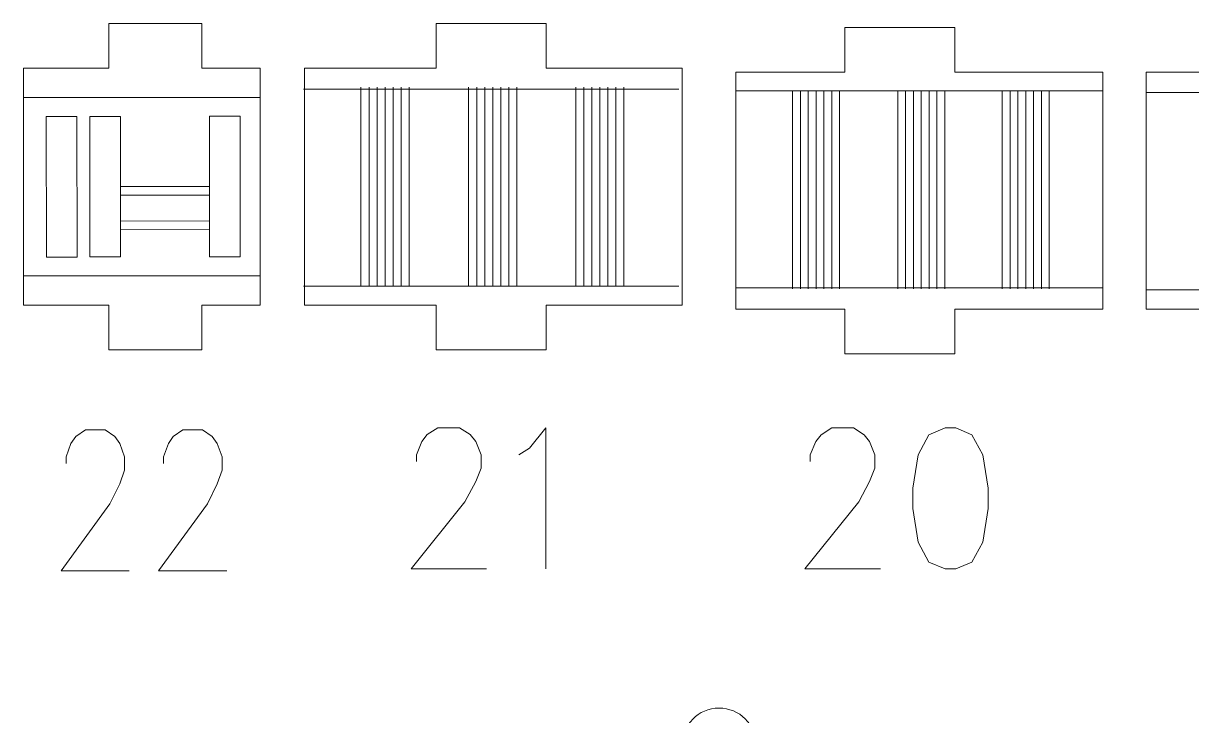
# Model space of a CAD drawing. Header units: millimetres. Extents: x -178 to 174, y -133 to 130.
# Drawn here: x -17.6 to 68.5, y 78.1 to 129.2 of the extents above; entities that cross this region are included whole.
import ezdxf

# ---------------------------------------------------------------- set-up
doc = ezdxf.new("R2010")
doc.units = ezdxf.units.MM
doc.header["$MEASUREMENT"] = 0
doc.layers.add('Layer 1', color=7, linetype='Continuous')

msp = doc.modelspace()

# ---------------------------------------------------------------- linework, layer by layer
at = {"layer": 'Layer 1', "lineweight": 9}
for points, knots in [([(-0.1357, 121.4609), (-0.1357, 121.4609), (-0.1357, 125.8499), (-0.1357, 125.8499), (-0.1357, 125.8499), (-0.1357, 125.8499), (-4.4235, 125.8499), (-4.4235, 125.8499), (-4.4235, 125.8499), (-4.4235, 125.8499), (-4.4235, 129.1519), (-4.4235, 129.1519), (-4.4235, 129.1519), (-4.4235, 129.1519), (-11.2763, 129.1519), (-11.2763, 129.1519), (-11.2763, 129.1519), (-11.2763, 129.1519), (-11.2763, 125.8499), (-11.2763, 125.8499), (-11.2763, 125.8499), (-11.2763, 125.8499), (-17.575, 125.8499), (-17.575, 125.8499), (-17.575, 125.8499), (-17.575, 125.8499), (-17.575, 121.4609), (-17.575, 121.4609)], [0, 0, 0, 0, 0.125, 0.125, 0.125, 0.125, 0.25, 0.25, 0.25, 0.25, 0.375, 0.375, 0.375, 0.375, 0.5, 0.5, 0.5, 0.5, 0.625, 0.625, 0.625, 0.625, 0.75, 0.75, 0.75, 0.75, 1, 1, 1, 1]), ([(30.9641, 121.4609), (30.9641, 121.4609), (30.9641, 125.8499), (30.9641, 125.8499), (30.9641, 125.8499), (30.9641, 125.8499), (20.9443, 125.8499), (20.9443, 125.8499), (20.9443, 125.8499), (20.9443, 125.8499), (20.9443, 129.1519), (20.9443, 129.1519), (20.9443, 129.1519), (20.9443, 129.1519), (12.854, 129.1519), (12.854, 129.1519), (12.854, 129.1519), (12.854, 129.1519), (12.854, 125.8499), (12.854, 125.8499), (12.854, 125.8499), (12.854, 125.8499), (3.148, 125.8499), (3.148, 125.8499), (3.148, 125.8499), (3.148, 125.8499), (3.148, 121.4609), (3.148, 121.4609)], [0, 0, 0, 0, 0.125, 0.125, 0.125, 0.125, 0.25, 0.25, 0.25, 0.25, 0.375, 0.375, 0.375, 0.375, 0.5, 0.5, 0.5, 0.5, 0.625, 0.625, 0.625, 0.625, 0.75, 0.75, 0.75, 0.75, 1, 1, 1, 1]), ([(61.97, 121.4609), (61.97, 121.4609), (61.97, 125.5508), (61.97, 125.5508), (61.97, 125.5508), (61.97, 125.5508), (51.0626, 125.5508), (51.0626, 125.5508), (51.0626, 125.5508), (51.0626, 125.5508), (51.0626, 128.8528), (51.0626, 128.8528), (51.0626, 128.8528), (51.0626, 128.8528), (42.9722, 128.8528), (42.9722, 128.8528), (42.9722, 128.8528), (42.9722, 128.8528), (42.9722, 125.5508), (42.9722, 125.5508), (42.9722, 125.5508), (42.9722, 125.5508), (34.918, 125.5508), (34.918, 125.5508), (34.918, 125.5508), (34.918, 125.5508), (34.918, 121.4609), (34.918, 121.4609)], [0, 0, 0, 0, 0.125, 0.125, 0.125, 0.125, 0.25, 0.25, 0.25, 0.25, 0.375, 0.375, 0.375, 0.375, 0.5, 0.5, 0.5, 0.5, 0.625, 0.625, 0.625, 0.625, 0.75, 0.75, 0.75, 0.75, 1, 1, 1, 1]), ([(87.4015, 121.4609), (87.4015, 121.4609), (87.4015, 125.5508), (87.4015, 125.5508), (87.4015, 125.5508), (87.4015, 125.5508), (81.4887, 125.5508), (81.4887, 125.5508), (81.4887, 125.5508), (81.4887, 125.5508), (81.4887, 128.8528), (81.4887, 128.8528), (81.4887, 128.8528), (81.4887, 128.8528), (73.3983, 128.8528), (73.3983, 128.8528), (73.3983, 128.8528), (73.3983, 128.8528), (73.3983, 125.5508), (73.3983, 125.5508), (73.3983, 125.5508), (73.3983, 125.5508), (65.1633, 125.5508), (65.1633, 125.5508), (65.1633, 125.5508), (65.1633, 125.5508), (65.1633, 121.4609), (65.1633, 121.4609)], [0, 0, 0, 0, 0.125, 0.125, 0.125, 0.125, 0.25, 0.25, 0.25, 0.25, 0.375, 0.375, 0.375, 0.375, 0.5, 0.5, 0.5, 0.5, 0.625, 0.625, 0.625, 0.625, 0.75, 0.75, 0.75, 0.75, 1, 1, 1, 1]), ([(-17.575, 112.5822), (-17.575, 112.5822), (-17.575, 108.3875), (-17.575, 108.3875), (-17.575, 108.3875), (-17.575, 108.3875), (-11.2763, 108.3875), (-11.2763, 108.3875), (-11.2763, 108.3875), (-11.2763, 108.3875), (-11.2763, 105.0855), (-11.2763, 105.0855), (-11.2763, 105.0855), (-11.2763, 105.0855), (-4.4235, 105.0855), (-4.4235, 105.0855), (-4.4235, 105.0855), (-4.4235, 105.0855), (-4.4235, 108.3875), (-4.4235, 108.3875), (-4.4235, 108.3875), (-4.4235, 108.3875), (-0.1357, 108.3875), (-0.1357, 108.3875), (-0.1357, 108.3875), (-0.1357, 108.3875), (-0.1357, 112.5822), (-0.1357, 112.5822)], [0, 0, 0, 0, 0.125, 0.125, 0.125, 0.125, 0.25, 0.25, 0.25, 0.25, 0.375, 0.375, 0.375, 0.375, 0.5, 0.5, 0.5, 0.5, 0.625, 0.625, 0.625, 0.625, 0.75, 0.75, 0.75, 0.75, 1, 1, 1, 1]), ([(3.148, 112.5822), (3.148, 112.5822), (3.148, 108.3875), (3.148, 108.3875), (3.148, 108.3875), (3.148, 108.3875), (12.854, 108.3875), (12.854, 108.3875), (12.854, 108.3875), (12.854, 108.3875), (12.854, 105.0855), (12.854, 105.0855), (12.854, 105.0855), (12.854, 105.0855), (20.9443, 105.0855), (20.9443, 105.0855), (20.9443, 105.0855), (20.9443, 105.0855), (20.9443, 108.3875), (20.9443, 108.3875), (20.9443, 108.3875), (20.9443, 108.3875), (30.9641, 108.3875), (30.9641, 108.3875), (30.9641, 108.3875), (30.9641, 108.3875), (30.9641, 112.5822), (30.9641, 112.5822)], [0, 0, 0, 0, 0.125, 0.125, 0.125, 0.125, 0.25, 0.25, 0.25, 0.25, 0.375, 0.375, 0.375, 0.375, 0.5, 0.5, 0.5, 0.5, 0.625, 0.625, 0.625, 0.625, 0.75, 0.75, 0.75, 0.75, 1, 1, 1, 1]), ([(34.918, 112.5822), (34.918, 112.5822), (34.918, 108.0884), (34.918, 108.0884), (34.918, 108.0884), (34.918, 108.0884), (42.9722, 108.0884), (42.9722, 108.0884), (42.9722, 108.0884), (42.9722, 108.0884), (42.9722, 104.7864), (42.9722, 104.7864), (42.9722, 104.7864), (42.9722, 104.7864), (51.0626, 104.7864), (51.0626, 104.7864), (51.0626, 104.7864), (51.0626, 104.7864), (51.0626, 108.0884), (51.0626, 108.0884), (51.0626, 108.0884), (51.0626, 108.0884), (61.97, 108.0884), (61.97, 108.0884), (61.97, 108.0884), (61.97, 108.0884), (61.97, 112.5822), (61.97, 112.5822)], [0, 0, 0, 0, 0.125, 0.125, 0.125, 0.125, 0.25, 0.25, 0.25, 0.25, 0.375, 0.375, 0.375, 0.375, 0.5, 0.5, 0.5, 0.5, 0.625, 0.625, 0.625, 0.625, 0.75, 0.75, 0.75, 0.75, 1, 1, 1, 1]), ([(65.1633, 112.5822), (65.1633, 112.5822), (65.1633, 108.0884), (65.1633, 108.0884), (65.1633, 108.0884), (65.1633, 108.0884), (73.3983, 108.0884), (73.3983, 108.0884), (73.3983, 108.0884), (73.3983, 108.0884), (73.3983, 104.7864), (73.3983, 104.7864), (73.3983, 104.7864), (73.3983, 104.7864), (81.4887, 104.7864), (81.4887, 104.7864), (81.4887, 104.7864), (81.4887, 104.7864), (81.4887, 108.0884), (81.4887, 108.0884), (81.4887, 108.0884), (81.4887, 108.0884), (87.4015, 108.0884), (87.4015, 108.0884), (87.4015, 108.0884), (87.4015, 108.0884), (87.4015, 112.5822), (87.4015, 112.5822)], [0, 0, 0, 0, 0.125, 0.125, 0.125, 0.125, 0.25, 0.25, 0.25, 0.25, 0.375, 0.375, 0.375, 0.375, 0.5, 0.5, 0.5, 0.5, 0.625, 0.625, 0.625, 0.625, 0.75, 0.75, 0.75, 0.75, 1, 1, 1, 1]), ([(50.0126, 75.2759), (50.0126, 75.2759), (45.73, 75.2986), (45.73, 75.2986), (45.73, 75.2986), (44.7244, 77.9397), (39.852, 78.6117), (38.9922, 74.1751), (38.9922, 74.1751), (38.9922, 74.1751), (37.4192, 74.1762), (37.4192, 74.1762), (37.4192, 74.1762), (37.4192, 74.1762), (36.9759, 74.6824), (36.9759, 74.6824), (36.9759, 74.6824), (36.9759, 74.6824), (36.1163, 74.6789), (36.1163, 74.6789), (36.1163, 74.6789), (36.3165, 75.0605), (36.4291, 75.4957), (36.4273, 75.957), (36.4273, 75.957), (36.4211, 77.4661), (35.1932, 78.6843), (33.6841, 78.6782), (33.6841, 78.6782), (32.175, 78.672), (30.9568, 77.4439), (30.9629, 75.9349), (30.9629, 75.9349), (30.9648, 75.4736), (31.0808, 75.0395), (31.2843, 74.6594), (31.2843, 74.6594), (31.2843, 74.6594), (30.4243, 74.6559), (30.4243, 74.6559), (30.4243, 74.6559), (30.4243, 74.6559), (29.9855, 74.1461), (29.9855, 74.1461), (29.9855, 74.1461), (29.9855, 74.1461), (28.4146, 74.1344), (28.4146, 74.1344), (28.4146, 74.1344), (28.2485, 77.1386), (23.6478, 79.0279), (21.6514, 75.2016), (21.6514, 75.2016), (21.6514, 75.2016), (17.3834, 75.1443), (17.3834, 75.1443)], [0, 0, 0, 0, 0.0666667, 0.0666667, 0.0666667, 0.0666667, 0.1333333, 0.1333333, 0.1333333, 0.1333333, 0.2, 0.2, 0.2, 0.2, 0.2666667, 0.2666667, 0.2666667, 0.2666667, 0.3333333, 0.3333333, 0.3333333, 0.3333333, 0.4, 0.4, 0.4, 0.4, 0.4666667, 0.4666667, 0.4666667, 0.4666667, 0.5333333, 0.5333333, 0.5333333, 0.5333333, 0.6, 0.6, 0.6, 0.6, 0.6666667, 0.6666667, 0.6666667, 0.6666667, 0.7333333, 0.7333333, 0.7333333, 0.7333333, 0.8, 0.8, 0.8, 0.8, 0.8666667, 0.8666667, 0.8666667, 0.8666667, 1, 1, 1, 1])]:
    msp.add_open_spline(points, degree=3, knots=knots, dxfattribs=at)
at = {"layer": 'Layer 1', "color": 1, "lineweight": 9}
for points in [[(30.7191, 124.3097), (30.7191, 124.3097), (3.0768, 124.3097), (3.0768, 124.3097)], [(61.97, 124.188), (61.97, 124.188), (34.918, 124.188), (34.918, 124.188)], [(87.4015, 124.0557), (87.4015, 124.0557), (65.1633, 124.0557), (65.1633, 124.0557)], [(-0.1357, 123.6772), (-0.1357, 123.6772), (-17.575, 123.6772), (-17.575, 123.6772)], [(-17.575, 120.8987), (-17.575, 120.8987), (-17.575, 121.4609), (-17.575, 121.4609)], [(-0.1357, 120.8987), (-0.1357, 120.8987), (-0.1357, 121.4609), (-0.1357, 121.4609)], [(3.148, 120.8987), (3.148, 120.8987), (3.148, 121.4609), (3.148, 121.4609)], [(30.9641, 120.8987), (30.9641, 120.8987), (30.9641, 121.4609), (30.9641, 121.4609)], [(34.918, 120.8987), (34.918, 120.8987), (34.918, 121.4609), (34.918, 121.4609)], [(61.97, 120.8987), (61.97, 120.8987), (61.97, 121.4609), (61.97, 121.4609)], [(65.1633, 120.8987), (65.1633, 120.8987), (65.1633, 121.4609), (65.1633, 121.4609)], [(-17.575, 112.5822), (-17.575, 112.5822), (-17.575, 113.1444), (-17.575, 113.1444)], [(-0.1357, 112.5822), (-0.1357, 112.5822), (-0.1357, 113.1444), (-0.1357, 113.1444)], [(3.148, 112.5822), (3.148, 112.5822), (3.148, 113.1444), (3.148, 113.1444)], [(30.9641, 112.5822), (30.9641, 112.5822), (30.9641, 113.1444), (30.9641, 113.1444)], [(34.918, 112.5822), (34.918, 112.5822), (34.918, 113.1444), (34.918, 113.1444)], [(61.97, 112.5822), (61.97, 112.5822), (61.97, 113.1444), (61.97, 113.1444)], [(65.1633, 112.5822), (65.1633, 112.5822), (65.1633, 113.1444), (65.1633, 113.1444)], [(-0.1357, 110.5489), (-0.1357, 110.5489), (-17.575, 110.5489), (-17.575, 110.5489)], [(30.7191, 109.7686), (30.7191, 109.7686), (3.0768, 109.7686), (3.0768, 109.7686)], [(61.97, 109.6469), (61.97, 109.6469), (34.918, 109.6469), (34.918, 109.6469)], [(87.4015, 109.5146), (87.4015, 109.5146), (65.1633, 109.5146), (65.1633, 109.5146)]]:
    msp.add_open_spline(points, degree=3, dxfattribs=at)
at = {"layer": 'Layer 1', "color": 5, "lineweight": 9}
for points in [[(7.3058, 109.8343), (7.3058, 109.8343), (7.3058, 124.442), (7.3058, 124.442)], [(7.8974, 109.8343), (7.8974, 109.8343), (7.8974, 124.442), (7.8974, 124.442)], [(8.4889, 109.8343), (8.4889, 109.8343), (8.4889, 124.442), (8.4889, 124.442)], [(9.0804, 109.8343), (9.0804, 109.8343), (9.0804, 124.442), (9.0804, 124.442)], [(9.672, 109.8343), (9.672, 109.8343), (9.672, 124.442), (9.672, 124.442)], [(10.2635, 109.8343), (10.2635, 109.8343), (10.2635, 124.442), (10.2635, 124.442)], [(10.8551, 109.8343), (10.8551, 109.8343), (10.8551, 124.442), (10.8551, 124.442)], [(15.2393, 109.8343), (15.2393, 109.8343), (15.2393, 124.442), (15.2393, 124.442)], [(15.8308, 109.8343), (15.8308, 109.8343), (15.8308, 124.442), (15.8308, 124.442)], [(16.4224, 109.8343), (16.4224, 109.8343), (16.4224, 124.442), (16.4224, 124.442)], [(17.0139, 109.8343), (17.0139, 109.8343), (17.0139, 124.442), (17.0139, 124.442)], [(17.6055, 109.8343), (17.6055, 109.8343), (17.6055, 124.442), (17.6055, 124.442)], [(18.197, 109.8343), (18.197, 109.8343), (18.197, 124.442), (18.197, 124.442)], [(18.7885, 109.8343), (18.7885, 109.8343), (18.7885, 124.442), (18.7885, 124.442)], [(23.134, 109.8343), (23.134, 109.8343), (23.134, 124.442), (23.134, 124.442)], [(23.7255, 109.8343), (23.7255, 109.8343), (23.7255, 124.442), (23.7255, 124.442)], [(24.3171, 109.8343), (24.3171, 109.8343), (24.3171, 124.442), (24.3171, 124.442)], [(24.9086, 109.8343), (24.9086, 109.8343), (24.9086, 124.442), (24.9086, 124.442)], [(25.5002, 109.8343), (25.5002, 109.8343), (25.5002, 124.442), (25.5002, 124.442)], [(26.0917, 109.8343), (26.0917, 109.8343), (26.0917, 124.442), (26.0917, 124.442)], [(26.6832, 109.8343), (26.6832, 109.8343), (26.6832, 124.442), (26.6832, 124.442)], [(39.1107, 109.5803), (39.1107, 109.5803), (39.1107, 124.188), (39.1107, 124.188)], [(39.6882, 109.5803), (39.6882, 109.5803), (39.6882, 124.188), (39.6882, 124.188)], [(40.2656, 109.5803), (40.2656, 109.5803), (40.2656, 124.188), (40.2656, 124.188)], [(40.8431, 109.5803), (40.8431, 109.5803), (40.8431, 124.188), (40.8431, 124.188)], [(41.4205, 109.5803), (41.4205, 109.5803), (41.4205, 124.188), (41.4205, 124.188)], [(41.998, 109.5803), (41.998, 109.5803), (41.998, 124.188), (41.998, 124.188)], [(42.5755, 109.5803), (42.5755, 109.5803), (42.5755, 124.188), (42.5755, 124.188)], [(46.8554, 109.5803), (46.8554, 109.5803), (46.8554, 124.188), (46.8554, 124.188)], [(47.4328, 109.5803), (47.4328, 109.5803), (47.4328, 124.188), (47.4328, 124.188)], [(48.0103, 109.5803), (48.0103, 109.5803), (48.0103, 124.188), (48.0103, 124.188)], [(48.5877, 109.5803), (48.5877, 109.5803), (48.5877, 124.188), (48.5877, 124.188)], [(49.1652, 109.5803), (49.1652, 109.5803), (49.1652, 124.188), (49.1652, 124.188)], [(49.7427, 109.5803), (49.7427, 109.5803), (49.7427, 124.188), (49.7427, 124.188)], [(50.3201, 109.5803), (50.3201, 109.5803), (50.3201, 124.188), (50.3201, 124.188)], [(54.5622, 109.5803), (54.5622, 109.5803), (54.5622, 124.188), (54.5622, 124.188)], [(55.1396, 109.5803), (55.1396, 109.5803), (55.1396, 124.188), (55.1396, 124.188)], [(55.7171, 109.5803), (55.7171, 109.5803), (55.7171, 124.188), (55.7171, 124.188)], [(56.2945, 109.5803), (56.2945, 109.5803), (56.2945, 124.188), (56.2945, 124.188)], [(56.872, 109.5803), (56.872, 109.5803), (56.872, 124.188), (56.872, 124.188)], [(57.4495, 109.5803), (57.4495, 109.5803), (57.4495, 124.188), (57.4495, 124.188)], [(58.0269, 109.5803), (58.0269, 109.5803), (58.0269, 124.188), (58.0269, 124.188)], [(-10.419, 117.1162), (-10.419, 117.1162), (-3.8588, 117.1267), (-3.8588, 117.1267)], [(-10.4179, 116.4811), (-10.4179, 116.4811), (-3.8578, 116.4916), (-3.8578, 116.4916)], [(-10.4149, 114.5759), (-10.4149, 114.5759), (-3.8548, 114.5864), (-3.8548, 114.5864)], [(-10.4139, 113.9408), (-10.4139, 113.9408), (-3.8538, 113.9513), (-3.8538, 113.9513)]]:
    msp.add_open_spline(points, degree=3, dxfattribs=at)
for points in [[(-13.6082, 111.929), (-13.6082, 111.929), (-15.8684, 111.9254), (-15.8684, 111.9254), (-15.8684, 111.9254), (-15.8684, 111.9254), (-15.885, 122.2894), (-15.885, 122.2894), (-15.885, 122.2894), (-15.885, 122.2894), (-13.6247, 122.2931), (-13.6247, 122.2931), (-13.6247, 122.2931), (-13.6247, 122.2931), (-13.6082, 111.929), (-13.6082, 111.929)], [(-10.4107, 111.9341), (-10.4107, 111.9341), (-12.6709, 111.9305), (-12.6709, 111.9305), (-12.6709, 111.9305), (-12.6709, 111.9305), (-12.6875, 122.2946), (-12.6875, 122.2946), (-12.6875, 122.2946), (-12.6875, 122.2946), (-10.4272, 122.2982), (-10.4272, 122.2982), (-10.4272, 122.2982), (-10.4272, 122.2982), (-10.4107, 111.9341), (-10.4107, 111.9341)], [(-1.5903, 111.9482), (-1.5903, 111.9482), (-3.8506, 111.9446), (-3.8506, 111.9446), (-3.8506, 111.9446), (-3.8506, 111.9446), (-3.8671, 122.3086), (-3.8671, 122.3086), (-3.8671, 122.3086), (-3.8671, 122.3086), (-1.6069, 122.3122), (-1.6069, 122.3122), (-1.6069, 122.3122), (-1.6069, 122.3122), (-1.5903, 111.9482), (-1.5903, 111.9482)]]:
    msp.add_open_spline(points, degree=3, knots=[0, 0, 0, 0, 0.2, 0.2, 0.2, 0.2, 0.4, 0.4, 0.4, 0.4, 0.6, 0.6, 0.6, 0.6, 1, 1, 1, 1], dxfattribs=at)
at = {"layer": 'Layer 1', "lineweight": 9}
for points in [[(-17.575, 120.8987), (-17.575, 120.8987), (-17.575, 113.1444), (-17.575, 113.1444)], [(-0.1357, 113.1444), (-0.1357, 113.1444), (-0.1357, 120.8987), (-0.1357, 120.8987)], [(3.148, 120.8987), (3.148, 120.8987), (3.148, 113.1444), (3.148, 113.1444)], [(30.9641, 113.1444), (30.9641, 113.1444), (30.9641, 120.8987), (30.9641, 120.8987)], [(34.918, 120.8987), (34.918, 120.8987), (34.918, 113.1444), (34.918, 113.1444)], [(61.97, 113.1444), (61.97, 113.1444), (61.97, 120.8987), (61.97, 120.8987)], [(65.1633, 120.8987), (65.1633, 120.8987), (65.1633, 113.1444), (65.1633, 113.1444)]]:
    msp.add_open_spline(points, degree=3, dxfattribs=at)
at = {"layer": 'Layer 1', "color": 1, "lineweight": 9}
for points, knots in [([(-14.4317, 96.6995), (-14.4317, 96.6995), (-14.4317, 97.2043), (-14.4317, 97.2043), (-14.4317, 97.2043), (-14.4317, 97.2043), (-14.0762, 98.184), (-14.0762, 98.184), (-14.0762, 98.184), (-14.0762, 98.184), (-13.7099, 98.6888), (-13.7099, 98.6888), (-13.7099, 98.6888), (-13.7099, 98.6888), (-12.9989, 99.1786), (-12.9989, 99.1786), (-12.9989, 99.1786), (-12.9989, 99.1786), (-11.5553, 99.1786), (-11.5553, 99.1786), (-11.5553, 99.1786), (-11.5553, 99.1786), (-10.8442, 98.6888), (-10.8442, 98.6888), (-10.8442, 98.6888), (-10.8442, 98.6888), (-10.478, 98.184), (-10.478, 98.184), (-10.478, 98.184), (-10.478, 98.184), (-10.1224, 97.2043), (-10.1224, 97.2043), (-10.1224, 97.2043), (-10.1224, 97.2043), (-10.1224, 96.2096), (-10.1224, 96.2096), (-10.1224, 96.2096), (-10.1224, 96.2096), (-10.478, 95.215), (-10.478, 95.215), (-10.478, 95.215), (-10.478, 95.215), (-11.1998, 93.7305), (-11.1998, 93.7305), (-11.1998, 93.7305), (-11.1998, 93.7305), (-14.7872, 88.7872), (-14.7872, 88.7872), (-14.7872, 88.7872), (-14.7872, 88.7872), (-9.7669, 88.7872), (-9.7669, 88.7872)], [0, 0, 0, 0, 0.0714286, 0.0714286, 0.0714286, 0.0714286, 0.1428571, 0.1428571, 0.1428571, 0.1428571, 0.2142857, 0.2142857, 0.2142857, 0.2142857, 0.2857143, 0.2857143, 0.2857143, 0.2857143, 0.3571429, 0.3571429, 0.3571429, 0.3571429, 0.4285714, 0.4285714, 0.4285714, 0.4285714, 0.5, 0.5, 0.5, 0.5, 0.5714286, 0.5714286, 0.5714286, 0.5714286, 0.6428571, 0.6428571, 0.6428571, 0.6428571, 0.7142857, 0.7142857, 0.7142857, 0.7142857, 0.7857143, 0.7857143, 0.7857143, 0.7857143, 0.8571429, 0.8571429, 0.8571429, 0.8571429, 1, 1, 1, 1]), ([(-7.246, 96.6995), (-7.246, 96.6995), (-7.246, 97.2043), (-7.246, 97.2043), (-7.246, 97.2043), (-7.246, 97.2043), (-6.8905, 98.184), (-6.8905, 98.184), (-6.8905, 98.184), (-6.8905, 98.184), (-6.5349, 98.6888), (-6.5349, 98.6888), (-6.5349, 98.6888), (-6.5349, 98.6888), (-5.8131, 99.1786), (-5.8131, 99.1786), (-5.8131, 99.1786), (-5.8131, 99.1786), (-4.3803, 99.1786), (-4.3803, 99.1786), (-4.3803, 99.1786), (-4.3803, 99.1786), (-3.6585, 98.6888), (-3.6585, 98.6888), (-3.6585, 98.6888), (-3.6585, 98.6888), (-3.303, 98.184), (-3.303, 98.184), (-3.303, 98.184), (-3.303, 98.184), (-2.9367, 97.2043), (-2.9367, 97.2043), (-2.9367, 97.2043), (-2.9367, 97.2043), (-2.9367, 96.2096), (-2.9367, 96.2096), (-2.9367, 96.2096), (-2.9367, 96.2096), (-3.303, 95.215), (-3.303, 95.215), (-3.303, 95.215), (-3.303, 95.215), (-4.014, 93.7305), (-4.014, 93.7305), (-4.014, 93.7305), (-4.014, 93.7305), (-7.6123, 88.7872), (-7.6123, 88.7872), (-7.6123, 88.7872), (-7.6123, 88.7872), (-2.5812, 88.7872), (-2.5812, 88.7872)], [0, 0, 0, 0, 0.0714286, 0.0714286, 0.0714286, 0.0714286, 0.1428571, 0.1428571, 0.1428571, 0.1428571, 0.2142857, 0.2142857, 0.2142857, 0.2142857, 0.2857143, 0.2857143, 0.2857143, 0.2857143, 0.3571429, 0.3571429, 0.3571429, 0.3571429, 0.4285714, 0.4285714, 0.4285714, 0.4285714, 0.5, 0.5, 0.5, 0.5, 0.5714286, 0.5714286, 0.5714286, 0.5714286, 0.6428571, 0.6428571, 0.6428571, 0.6428571, 0.7142857, 0.7142857, 0.7142857, 0.7142857, 0.7857143, 0.7857143, 0.7857143, 0.7857143, 0.8571429, 0.8571429, 0.8571429, 0.8571429, 1, 1, 1, 1]), ([(11.3959, 96.8534), (11.3959, 96.8534), (11.3959, 97.3581), (11.3959, 97.3581), (11.3959, 97.3581), (11.3959, 97.3581), (11.789, 98.3379), (11.789, 98.3379), (11.789, 98.3379), (11.789, 98.3379), (12.1939, 98.8425), (12.1939, 98.8425), (12.1939, 98.8425), (12.1939, 98.8425), (12.98, 99.3324), (12.98, 99.3324), (12.98, 99.3324), (12.98, 99.3324), (14.5761, 99.3324), (14.5761, 99.3324), (14.5761, 99.3324), (14.5761, 99.3324), (15.3622, 98.8425), (15.3622, 98.8425), (15.3622, 98.8425), (15.3622, 98.8425), (15.7671, 98.3379), (15.7671, 98.3379), (15.7671, 98.3379), (15.7671, 98.3379), (16.1602, 97.3581), (16.1602, 97.3581), (16.1602, 97.3581), (16.1602, 97.3581), (16.1602, 96.3635), (16.1602, 96.3635), (16.1602, 96.3635), (16.1602, 96.3635), (15.7671, 95.3689), (15.7671, 95.3689), (15.7671, 95.3689), (15.7671, 95.3689), (14.9691, 93.8844), (14.9691, 93.8844), (14.9691, 93.8844), (14.9691, 93.8844), (11.0029, 88.941), (11.0029, 88.941), (11.0029, 88.941), (11.0029, 88.941), (16.5532, 88.941), (16.5532, 88.941)], [0, 0, 0, 0, 0.0714286, 0.0714286, 0.0714286, 0.0714286, 0.1428571, 0.1428571, 0.1428571, 0.1428571, 0.2142857, 0.2142857, 0.2142857, 0.2142857, 0.2857143, 0.2857143, 0.2857143, 0.2857143, 0.3571429, 0.3571429, 0.3571429, 0.3571429, 0.4285714, 0.4285714, 0.4285714, 0.4285714, 0.5, 0.5, 0.5, 0.5, 0.5714286, 0.5714286, 0.5714286, 0.5714286, 0.6428571, 0.6428571, 0.6428571, 0.6428571, 0.7142857, 0.7142857, 0.7142857, 0.7142857, 0.7857143, 0.7857143, 0.7857143, 0.7857143, 0.8571429, 0.8571429, 0.8571429, 0.8571429, 1, 1, 1, 1]), ([(18.9354, 97.3581), (18.9354, 97.3581), (19.7334, 97.848), (19.7334, 97.848), (19.7334, 97.848), (19.7334, 97.848), (20.9244, 99.3324), (20.9244, 99.3324), (20.9244, 99.3324), (20.9244, 99.3324), (20.9244, 88.941), (20.9244, 88.941)], [0, 0, 0, 0, 0.25, 0.25, 0.25, 0.25, 0.5, 0.5, 0.5, 0.5, 1, 1, 1, 1]), ([(40.4184, 96.8533), (40.4184, 96.8533), (40.4184, 97.3433), (40.4184, 97.3433), (40.4184, 97.3433), (40.4184, 97.3433), (40.8234, 98.3379), (40.8234, 98.3379), (40.8234, 98.3379), (40.8234, 98.3379), (41.2164, 98.8278), (41.2164, 98.8278), (41.2164, 98.8278), (41.2164, 98.8278), (42.0145, 99.3325), (42.0145, 99.3325), (42.0145, 99.3325), (42.0145, 99.3325), (43.5986, 99.3325), (43.5986, 99.3325), (43.5986, 99.3325), (43.5986, 99.3325), (44.3966, 98.8278), (44.3966, 98.8278), (44.3966, 98.8278), (44.3966, 98.8278), (44.7896, 98.3379), (44.7896, 98.3379), (44.7896, 98.3379), (44.7896, 98.3379), (45.1827, 97.3433), (45.1827, 97.3433), (45.1827, 97.3433), (45.1827, 97.3433), (45.1827, 96.3635), (45.1827, 96.3635), (45.1827, 96.3635), (45.1827, 96.3635), (44.7896, 95.3689), (44.7896, 95.3689), (44.7896, 95.3689), (44.7896, 95.3689), (43.9917, 93.8844), (43.9917, 93.8844), (43.9917, 93.8844), (43.9917, 93.8844), (40.0254, 88.941), (40.0254, 88.941), (40.0254, 88.941), (40.0254, 88.941), (45.5876, 88.941), (45.5876, 88.941)], [0, 0, 0, 0, 0.0714286, 0.0714286, 0.0714286, 0.0714286, 0.1428571, 0.1428571, 0.1428571, 0.1428571, 0.2142857, 0.2142857, 0.2142857, 0.2142857, 0.2857143, 0.2857143, 0.2857143, 0.2857143, 0.3571429, 0.3571429, 0.3571429, 0.3571429, 0.4285714, 0.4285714, 0.4285714, 0.4285714, 0.5, 0.5, 0.5, 0.5, 0.5714286, 0.5714286, 0.5714286, 0.5714286, 0.6428571, 0.6428571, 0.6428571, 0.6428571, 0.7142857, 0.7142857, 0.7142857, 0.7142857, 0.7857143, 0.7857143, 0.7857143, 0.7857143, 0.8571429, 0.8571429, 0.8571429, 0.8571429, 1, 1, 1, 1]), ([(50.3519, 99.3325), (50.3519, 99.3325), (49.1609, 98.8278), (49.1609, 98.8278), (49.1609, 98.8278), (49.1609, 98.8278), (48.3628, 97.3433), (48.3628, 97.3433), (48.3628, 97.3433), (48.3628, 97.3433), (47.9698, 94.879), (47.9698, 94.879), (47.9698, 94.879), (47.9698, 94.879), (47.9698, 93.3945), (47.9698, 93.3945), (47.9698, 93.3945), (47.9698, 93.3945), (48.3628, 90.9154), (48.3628, 90.9154), (48.3628, 90.9154), (48.3628, 90.9154), (49.1609, 89.4309), (49.1609, 89.4309), (49.1609, 89.4309), (49.1609, 89.4309), (50.3519, 88.941), (50.3519, 88.941), (50.3519, 88.941), (50.3519, 88.941), (51.138, 88.941), (51.138, 88.941), (51.138, 88.941), (51.138, 88.941), (52.3291, 89.4309), (52.3291, 89.4309), (52.3291, 89.4309), (52.3291, 89.4309), (53.1271, 90.9154), (53.1271, 90.9154), (53.1271, 90.9154), (53.1271, 90.9154), (53.5202, 93.3945), (53.5202, 93.3945), (53.5202, 93.3945), (53.5202, 93.3945), (53.5202, 94.879), (53.5202, 94.879), (53.5202, 94.879), (53.5202, 94.879), (53.1271, 97.3433), (53.1271, 97.3433), (53.1271, 97.3433), (53.1271, 97.3433), (52.3291, 98.8278), (52.3291, 98.8278), (52.3291, 98.8278), (52.3291, 98.8278), (51.138, 99.3325), (51.138, 99.3325), (51.138, 99.3325), (51.138, 99.3325), (50.3519, 99.3325), (50.3519, 99.3325)], [0, 0, 0, 0, 0.0588235, 0.0588235, 0.0588235, 0.0588235, 0.1176471, 0.1176471, 0.1176471, 0.1176471, 0.1764706, 0.1764706, 0.1764706, 0.1764706, 0.2352941, 0.2352941, 0.2352941, 0.2352941, 0.2941176, 0.2941176, 0.2941176, 0.2941176, 0.3529412, 0.3529412, 0.3529412, 0.3529412, 0.4117647, 0.4117647, 0.4117647, 0.4117647, 0.4705882, 0.4705882, 0.4705882, 0.4705882, 0.5294118, 0.5294118, 0.5294118, 0.5294118, 0.5882353, 0.5882353, 0.5882353, 0.5882353, 0.6470588, 0.6470588, 0.6470588, 0.6470588, 0.7058824, 0.7058824, 0.7058824, 0.7058824, 0.7647059, 0.7647059, 0.7647059, 0.7647059, 0.8235294, 0.8235294, 0.8235294, 0.8235294, 0.8823529, 0.8823529, 0.8823529, 0.8823529, 1, 1, 1, 1])]:
    msp.add_open_spline(points, degree=3, knots=knots, dxfattribs=at)

doc.saveas('drawing.dxf')
